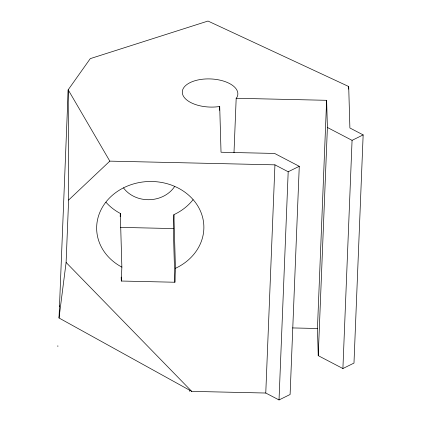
<?xml version="1.0" encoding="UTF-8"?>
<svg xmlns="http://www.w3.org/2000/svg" width="421" height="421" viewBox="0 0 421 421"><rect width="100%" height="100%" fill="white"/><g stroke="black" fill="none" stroke-linecap="round" stroke-linejoin="round"><path stroke-width="0.63" d="M236.181 98.277L237.007 97.246A27.802 14.067 2.3 0 0 212.084 79.016A27.802 14.067 2.3 0 0 182.43 93.604A27.802 14.067 2.3 0 0 217.652 106.766L219.709 106.376L221.025 152.239L274.608 153.439L299.268 166.316L290.106 394.503L279.023 399.95L265.767 393.03L191.713 391.367L59.019 317.992L68.186 89.805L90.273 58.63L208 21.05L348.699 86.521L349.893 127.984L363.149 134.899L353.982 363.086L342.904 368.538L318.239 355.661L317.455 328.496L326.622 100.309L236.181 98.277L233.997 152.702M59.019 317.992L66.102 262.467L68.612 200.054L68.186 89.805L109.818 161.132L274.934 164.848L288.19 171.763L299.268 166.316M120.19 216.615L120.317 213.452A53.614 46.215 -1.6 0 1 105.913 202.191M193.044 199.707A53.614 46.215 -1.6 0 1 173.899 214.657L175.441 268.324L174.883 282.238L121.301 281.033L121.864 267.119L120.317 213.452M174.883 282.238L173.336 228.571L173.899 214.657M219.552 110.313L219.709 106.376M265.767 393.03L274.934 164.848M279.023 399.95L288.19 171.763M318.239 355.661L327.401 127.479L326.622 100.309M342.904 368.538L352.067 140.351L363.149 134.899M348.383 89.11L348.699 86.521M68.612 200.054L109.818 161.132M120.411 227.382L173.336 228.571M292.553 327.933L317.455 328.496M327.401 127.479L352.067 140.351M66.102 262.467L191.713 391.367M189.682 390.651L189.703 391.32M121.19 277.107L121.301 281.033M59.456 305.83L59.477 306.583M57.851 345.762L57.872 346.515M121.864 267.119A53.614 46.215 -1.6 0 1 110.407 197.081A53.614 46.215 -1.6 0 1 192.497 198.928A53.614 46.215 -1.6 0 1 175.441 268.324M174.694 186.403A29.786 25.676 -1.6 0 1 123.479 187.866"/></g></svg>
